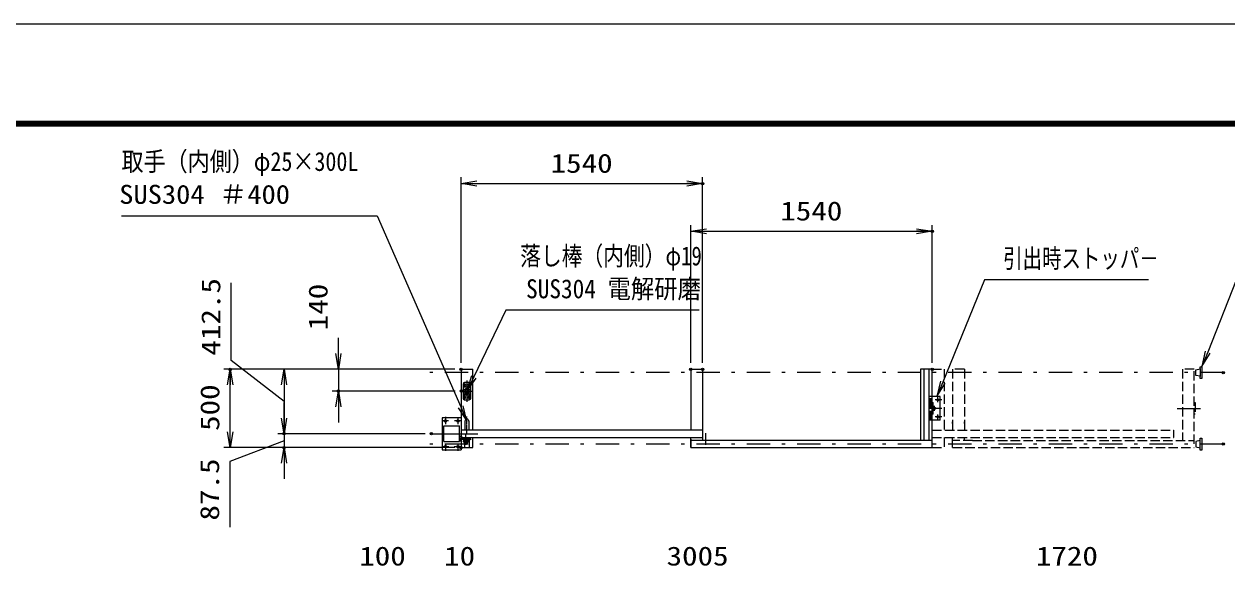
# Model space of a CAD drawing. Units: millimetres at full size. Extents: x -11880 to 11880, y -8400 to 8400.
# Drawn here: x -4192 to 3479, y 4929 to 8400 of the extents above; entities that cross this region are included whole.
import ezdxf
from ezdxf.enums import TextEntityAlignment as Align

# ---------------------------------------------------------------- set-up
doc = ezdxf.new("R2010")
doc.units = ezdxf.units.MM
doc.header["$LTSCALE"] = 30
doc.header["$PDMODE"] = 32
doc.header["$PDSIZE"] = 15
for name, pattern in [('USER1', [10.7, 5, -2.5, 0.7, -2.5]), ('USER3', [2.7, 2, -0.7]), ('USER4', [9, 6, -0.75, 1.5, -0.75]), ('USER5', [160, 100, -20, 20, -20])]:
    doc.linetypes.add(name, pattern=pattern)
for name, color, linetype, lineweight in [('0-0_D-TTL', 7, 'Continuous', 18), ('0-2_外形線', 7, 'Continuous', 18), ('0-3_寸法線', 3, 'Continuous', 18), ('0-4_0', 7, 'Continuous', 18), ('0-8_軸線', 6, 'USER1', 18), ('0-A_01', 4, 'Continuous', 18), ('0-B_隠れ線', 4, 'USER3', 18)]:
    doc.layers.add(name, color=color, linetype=linetype, lineweight=lineweight)
doc.layers.add('0-5_DEFPOINTS', color=7, linetype='Continuous')
doc.styles.add('ＭＳ ゴシック', font='')
doc.styles.get('ＭＳ ゴシック').set_extended_font_data('MS Gothic')

# ---------------------------------------------------------------- blocks, each defined once
blk = doc.blocks.new('A$C4093506B')
at = {"layer": '0-2_外形線'}
for p, q in [((-373.3, 0), (376.7, 0)), ((-373.3, -1755), (-373.3, 0)), ((376.7, -1755), (376.7, 0))]:
    blk.add_line(p, q, dxfattribs=at)
blk.add_arc((1.7, -1755), 375, 180, 0, dxfattribs=at)
at = {"layer": '0-8_軸線', "linetype": 'USER4'}
blk.add_line((1.7, 532.5), (1.7, -2662.5), dxfattribs=at)
blk = doc.blocks.new('PROFSP00FOS256')
at = {"layer": '0-2_外形線'}
blk.add_lwpolyline([(0, -225.2), (195, -112.6), (195, 112.6), (0, 225.2), (-195, 112.6), (-195, -112.6)], close=True, dxfattribs=at)
for start, end in [(0, 180), (180, 0)]:
    blk.add_arc((0, 0), 195, start, end, dxfattribs=at)
at = {"layer": '0-8_軸線'}
for p, q in [((-243.2, 0), (243.2, 0)), ((0, 243.2), (0, -243.2))]:
    blk.add_line(p, q, dxfattribs=at)
blk = doc.blocks.new('tedrtdyfdufu')
at = {"layer": '0-2_外形線'}
for p, q in [((-750, 1350), (-750, -1350)), ((750, 750), (-750, 750)), ((450, 1650), (-450, 1650)), ((750, -1350), (750, 1350)), ((750, -750), (-750, -750)), ((-450, -1650), (450, -1650))]:
    blk.add_line(p, q, dxfattribs=at)
blk.add_circle((0, 0), 525, dxfattribs=at)
for centre, start, end in [((-450, 1350), 90, 180), ((450, 1350), 0, 90), ((-450, -1350), 180, 270), ((450, -1350), 270, 0)]:
    blk.add_arc(centre, 300, start, end, dxfattribs=at)
at = {"layer": '0-8_軸線', "linetype": 'Continuous'}
for p, q in [((-1041.3, 0), (1041.3, 0)), ((-693.4, 1200), (-180.8, 1200)), ((0, 2034.1), (0, -2034.1)), ((171.6, 1200), (684.3, 1200)), ((-450, -929.1), (-450, -1505.8)), ((171.6, -1200), (684.3, -1200))]:
    blk.add_line(p, q, dxfattribs=at)
at = {"layer": '0-B_隠れ線'}
blk.add_line((750, -630), (-750, -630), dxfattribs=at)
blk.add_circle((0, 0), 315, dxfattribs=at)
at = {"layer": '0-4_0'}
for p in [(-450, 1200), (450, 1200), (-450, -1200), (450, -1200)]:
    blk.add_blockref('PROFSP00FOS256', p, dxfattribs=at)
blk = doc.blocks.new('_OPEN')
at = {"layer": '0-4_0'}
blk.add_line((0, 0), (-30, 0), dxfattribs=at)
blk.add_lwpolyline([(-30, 5), (0, 0), (-30, -5)], dxfattribs=at)
blk = doc.blocks.new('S14')
at = {"layer": '0-3_寸法線'}
for points in [[(6970052.4, -25662019.8), (6938653.2, -25662019.8), (6930700.4, -25681602.4), (6929571.6, -25684381.9)], [(6930237.2, -25681414.3), (6929571.6, -25684381.9), (6931163.7, -25681790.5)]]:
    blk.add_lwpolyline(points, dxfattribs=at)
at = {"layer": '0-3_寸法線', "color": 254, "style": 'ＭＳ ゴシック', "width": 0.75}
blk.add_text('引出時ストッパ－', height=3637, dxfattribs=at).set_placement((6942231.6, -25660829.2), align=Align.BOTTOM_LEFT)
blk = doc.blocks.new('S15')
at = {"layer": '0-3_寸法線'}
for points in [[(7018193.6, -25662091.4), (6986794.4, -25662091.4), (6981367.4, -25675860.9), (6980267.3, -25678651.9)], [(6980902.2, -25675677.5), (6980267.3, -25678651.9), (6981832.6, -25676044.2)]]:
    blk.add_lwpolyline(points, dxfattribs=at)
at = {"layer": '0-3_寸法線', "color": 254, "style": 'ＭＳ ゴシック', "width": 0.75}
blk.add_text('引込時ストッパ－', height=3637, dxfattribs=at).set_placement((6990372.8, -25660900.8), align=Align.BOTTOM_LEFT)
blk = doc.blocks.new('S16')
at = {"layer": '0-3_寸法線'}
for points in [[(6773548.5, -25649762.1), (6822486.9, -25649762.1), (6838442.5, -25686327.3), (6839642.3, -25689076.9)], [(6837984.2, -25686527.3), (6839642.3, -25689076.9), (6838900.8, -25686127.3)]]:
    blk.add_lwpolyline(points, dxfattribs=at)
at = {"layer": '0-3_寸法線', "color": 254, "style": 'ＭＳ ゴシック'}
for s, width, p in [('取手（内側）φ25×300L', 0.85, (6773548.5, -25642271.6)), ('SUS304 ＃400', 1.1, (6773116.5, -25648571.6))]:
    blk.add_text(s, height=3637, dxfattribs=dict(at, width=width)).set_placement(p, align=Align.BOTTOM_LEFT)
blk = doc.blocks.new('S17')
at = {"layer": '0-3_寸法線'}
for points in [[(6884050.1, -25667844.4), (6847063.7, -25667844.4), (6840938.8, -25680626.5), (6839642.3, -25683331.9)], [(6840487.8, -25680410.4), (6839642.3, -25683331.9), (6841389.7, -25680842.6)]]:
    blk.add_lwpolyline(points, dxfattribs=at)
at = {"layer": '0-3_寸法線', "color": 254, "style": 'ＭＳ ゴシック'}
for s, width, p in [('落し棒（内側）φ19', 0.8, (6849835.7, -25660353.9)), ('SUS304 電解研磨', 0.9, (6850958.9, -25666653.9))]:
    blk.add_text(s, height=3637, dxfattribs=dict(at, width=width)).set_placement(p, align=Align.BOTTOM_LEFT)

msp = doc.modelspace()

# ---------------------------------------------------------------- linework, layer by layer
at = {"layer": '0-0_D-TTL'}
for points in [[(-11879.6, -8400.31), (11880.4, -8400.31), (11880.4, 8399.69), (-11879.6, 8399.69)], [(-11115.88, 7779.12), (11116.69, 7779.12), (11116.69, -7778.02), (-11115.88, -7778.02)], [(-11108.81, 7772.05), (11109.62, 7772.05), (11109.62, -7770.95), (-11108.81, -7770.95)], [(-11101.74, 7764.98), (11102.55, 7764.98), (11102.55, -7763.88), (-11101.74, -7763.88)], [(-11094.67, 7757.91), (11095.47, 7757.91), (11095.47, -7756.81), (-11094.67, -7756.81)], [(-11087.6, 7750.84), (11088.4, 7750.84), (11088.4, -7749.74), (-11087.6, -7749.74)]]:
    msp.add_lwpolyline(points, close=True, dxfattribs=at)
at = {"layer": '0-2_外形線'}
for p, q in [((-1405.43, 6197.13), (-1405.43, 5751.63)), ((-1405.43, 6197.13), (-1330.43, 6197.13)), ((-1330.43, 5807.13), (-1330.43, 6197.13)), ((59.57, 6197.13), (134.57, 6197.13)), ((59.57, 6197.13), (59.57, 5807.13)), ((134.57, 6197.13), (134.57, 5742.13)), ((1546.07, 6197.13), (1546.07, 5742.13)), ((1578.07, 6197.13), (1578.07, 5742.13)), ((1599.57, 5697.13), (1599.57, 6197.13)), ((1649.57, 6022.13), (1599.57, 6022.13)), ((1599.57, 5984.63), (1605.57, 5984.63)), ((1605.57, 5909.63), (1605.57, 5984.63)), ((1649.57, 5872.13), (1649.57, 6022.13)), ((1605.57, 5909.63), (1599.57, 5909.63)), ((1649.57, 5872.13), (1599.57, 5872.13)), ((134.57, 5807.13), (-1405.43, 5807.13)), ((-1405.43, 5762.13), (134.57, 5762.13)), ((-1386.93, 5753.13), (-1386.93, 5758.13)), ((-1361.93, 5758.13), (-1361.93, 5753.13)), ((-1359.43, 5758.13), (-1359.43, 5762.13)), ((-1330.43, 5697.13), (-1330.43, 5762.13)), ((59.57, 5697.13), (59.57, 5762.13)), ((-1351.04, 5751.63), (-1409.43, 5751.63)), ((-1351.43, 5748.63), (-1409.43, 5748.63)), ((-1405.43, 5741.16), (-1405.43, 5682.13)), ((-1405.43, 5697.13), (-1330.43, 5697.13)), ((-1388.43, 5735.13), (-1388.43, 5744.13)), ((-1361.93, 5753.13), (-1386.93, 5753.13)), ((-1383.93, 5724.85), (-1383.93, 5697.13)), ((-1380.43, 5751.63), (-1380.43, 5753.13)), ((-1368.43, 5746.13), (-1380.43, 5746.13)), ((-1368.43, 5741.84), (-1380.43, 5741.84)), ((-1368.43, 5751.63), (-1368.43, 5753.13)), ((-1368.43, 5746.13), (-1368.43, 5748.63)), ((-1362.43, 5746.13), (-1368.43, 5746.13)), ((-1360.43, 5735.13), (-1360.43, 5744.13)), ((-1351.93, 5697.13), (-1351.93, 5748.63)), ((-1343.7, 5746.56), (-1351.43, 5748.63)), ((-1342.93, 5749.46), (-1351.04, 5751.63)), ((-1343.7, 5746.56), (-1342.93, 5749.46)), ((59.57, 5751.13), (59.57, 5697.13)), ((1599.57, 5742.13), (59.57, 5742.13)), ((59.57, 5697.13), (1599.57, 5697.13)), ((59.57, 5697.13), (134.57, 5697.13))]:
    msp.add_line(p, q, dxfattribs=at)
for points in [[(1599.57, 6197.13), (1524.57, 6197.13), (1524.57, 5742.13)], [(-1412.43, 5750.83), (-1412.43, 5775.63), (-1415.43, 5775.63)], [(-1359.43, 5758.13), (-1389.43, 5758.13), (-1389.43, 5762.13)], [(-1386.43, 5746.13), (-1380.43, 5746.13), (-1380.43, 5748.63)]]:
    msp.add_lwpolyline(points, dxfattribs=at)
for centre, radius in [((1634.57, 6002.13), 6.5), ((1614.57, 5947.13), 6.5), ((1634.57, 5892.13), 6.5), ((-1409.43, 5745.63), 3)]:
    msp.add_circle(centre, radius, dxfattribs=at)
for centre, radius, start, end in [((-1409.43, 5745.63), 6, 89.99999, 30), ((-1386.43, 5744.13), 2, 90, 180), ((-1374.43, 5735.13), 14, 180, 0), ((-1374.43, 5735.13), 9, 131.8103, 48.1897), ((-1362.43, 5744.13), 2, 0, 90)]:
    msp.add_arc(centre, radius, start, end, dxfattribs=at)
at = {"layer": '0-3_寸法線'}
for p, q in [((-1405.43, 6237.13), (-1405.43, 7421.5)), ((-1405.43, 7381.5), (134.57, 7381.5)), ((134.57, 6237.13), (134.57, 7421.5)), ((59.57, 6237.13), (59.57, 7117.13)), ((59.57, 7077.13), (1599.57, 7077.13)), ((1599.57, 6237.13), (1599.57, 7117.13)), ((-2187.91, 6297.13), (-2187.91, 6397.13)), ((-1445.43, 6197.13), (-2918.01, 6197.13)), ((-2878.01, 5697.13), (-2878.01, 6197.13)), ((-1445.43, 6197.13), (-2574.52, 6197.13)), ((-2534.52, 6197.13), (-2534.52, 5784.63)), ((-1445.43, 6197.13), (-2227.91, 6197.13)), ((-2187.91, 6197.13), (-2187.91, 6057.13)), ((-2534.52, 5884.63), (-2534.52, 5984.63)), ((-1442.79, 6057.13), (-2227.91, 6057.13)), ((-2187.91, 5957.13), (-2187.91, 5857.13)), ((-1634.54, 5784.63), (-2574.52, 5784.63)), ((-1634.54, 5784.63), (-2574.52, 5784.63)), ((-2534.52, 5784.63), (-2534.52, 5697.13)), ((-1445.43, 5697.13), (-2918.01, 5697.13)), ((-1445.43, 5697.13), (-2574.52, 5697.13)), ((-2534.52, 5597.13), (-2534.52, 5497.13))]:
    msp.add_line(p, q, dxfattribs=at)
for points in [[(-2534.52, 5990.88), (-2871.92, 6251.68), (-2871.92, 6747.68)], [(-2534.52, 5740.88), (-2879.48, 5608.67), (-2879.48, 5189.47)]]:
    msp.add_lwpolyline(points, dxfattribs=at)
at = {"layer": '0-5_DEFPOINTS'}
for p in [(134.57, 7381.5), (1599.57, 7077.13), (-2878.01, 6197.13), (-1405.43, 6197.13), (-1405.43, 6197.13), (59.57, 6197.13), (134.57, 6197.13), (1599.57, 6197.13), (3455.26, 6175.63), (-2187.91, 6057.13), (-1402.79, 6057.13), (-2534.52, 5784.63), (-1594.54, 5784.63), (-2534.52, 5697.13), (-1405.43, 5697.13), (3455.26, 5718.63)]:
    msp.add_point(p, dxfattribs=at)
at = {"layer": '0-8_軸線'}
for p, q in [((3455.26, 6175.63), (-1604.8, 6175.63)), ((1661.76, 6002.13), (1617.81, 6002.13)), ((1634.57, 5986.93), (1634.57, 6022.13)), ((1661.76, 5947.13), (1575.06, 5947.13)), ((1614.57, 5931.25), (1614.57, 5963.48)), ((1634.57, 5872.13), (1634.57, 5907.81)), ((3161, 5947.13), (3355.1, 5947.13)), ((1661.76, 5892.13), (1617.81, 5892.13)), ((155.57, 5713.91), (155.57, 5789.52)), ((3455.26, 5718.63), (-1604.8, 5718.63))]:
    msp.add_line(p, q, dxfattribs=at)
at = {"layer": '0-8_軸線', "linetype": 'Continuous'}
for p, q in [((-1594.54, 5784.63), (-1298.01, 5784.63)), ((-1399.43, 5765.63), (-1419.43, 5765.63)), ((-1374.43, 5750.13), (-1374.43, 5782.19)), ((-1419.73, 5745.63), (-1401.13, 5745.63)), ((-1409.43, 5736.68), (-1409.43, 5753.27)), ((-1354.43, 5735.13), (-1394.43, 5735.13)), ((-1374.43, 5734.13), (-1374.43, 5749.13)), ((-1374.43, 5734.13), (-1374.43, 5713.74))]:
    msp.add_line(p, q, dxfattribs=at)
at = {"layer": '0-A_01', "color": 7}
for p, q in [((3307.57, 6200.63), (3307.57, 6150.63)), ((-1515.43, 5734.63), (-1515.43, 5834.63)), ((-1515.43, 5834.63), (-1415.43, 5834.63)), ((-1415.43, 5734.63), (-1415.43, 5834.63)), ((-1515.43, 5734.63), (-1415.43, 5734.63)), ((3307.57, 5741.63), (3280.57, 5736.63)), ((3280.57, 5736.63), (3280.57, 5700.63)), ((3280.57, 5700.63), (3307.57, 5695.63)), ((3307.57, 5693.63), (3307.57, 5743.63))]:
    msp.add_line(p, q, dxfattribs=at)
at = {"layer": '0-A_01', "linetype": 'USER5'}
for p, q in [((-1485.03, 5867.13), (-1527.94, 5867.13)), ((-1505.43, 5893.07), (-1505.43, 5845.39)), ((-1400.43, 5867.13), (-1446.89, 5867.13)), ((-1425.43, 5890.68), (-1425.43, 5845.39)), ((-1482.65, 5702.13), (-1525.56, 5702.13)), ((-1505.43, 5721.44), (-1505.43, 5676.15)), ((-1400.43, 5702.13), (-1449.28, 5702.13)), ((-1425.43, 5723.82), (-1425.43, 5676.15))]:
    msp.add_line(p, q, dxfattribs=at)
at = {"layer": '0-A_01', "color": 7}
for points in [[(3307.57, 6152.63), (3280.57, 6157.63), (3280.57, 6193.63), (3307.57, 6198.63)], [(3307.57, 6200.63), (3307.57, 6213.13), (3319.57, 6213.13), (3319.57, 6138.13), (3307.57, 6138.13), (3307.57, 6150.63)], [(-1405.43, 5887.13), (-1525.43, 5887.13), (-1525.43, 5682.13), (-1405.43, 5682.13)], [(3307.57, 5743.63), (3307.57, 5756.13), (3319.57, 5756.13), (3319.57, 5681.13), (3307.57, 5681.13), (3307.57, 5693.63)]]:
    msp.add_lwpolyline(points, dxfattribs=at)
for centre in [(-1505.43, 5867.13), (-1425.43, 5867.13), (-1505.43, 5702.13), (-1425.43, 5702.13)]:
    msp.add_circle(centre, 8, dxfattribs=at)
at = {"layer": '0-B_隠れ線'}
for p, q in [((1599.57, 6197.13), (1674.57, 6197.13)), ((1674.57, 6197.13), (1674.57, 5807.13)), ((1804.57, 6197.13), (1729.57, 6197.13)), ((1729.57, 6197.13), (1729.57, 5807.13)), ((1804.57, 6197.13), (1804.57, 5807.13)), ((3194.57, 6197.13), (3194.57, 5742.13)), ((3269.57, 6197.13), (3194.57, 6197.13)), ((3269.57, 5719.63), (3269.57, 6197.13)), ((1584.57, 5872.13), (1584.57, 6022.13)), ((1599.57, 6022.13), (1584.57, 6022.13)), ((1590.57, 5872.13), (1590.57, 6022.13)), ((3269.57, 5984.63), (3275.57, 5984.63)), ((3275.57, 5984.63), (3275.57, 5909.63)), ((3275.57, 5909.63), (3269.57, 5909.63)), ((1599.57, 5872.13), (1584.57, 5872.13)), ((1729.57, 5850.13), (1729.57, 5860.13)), ((1804.57, 5850.13), (1804.57, 5860.13)), ((1599.57, 5807.13), (3139.57, 5807.13)), ((1599.57, 5762.13), (3139.57, 5762.13)), ((1674.57, 5762.13), (1674.57, 5697.13)), ((1729.57, 5697.13), (1729.57, 5762.13)), ((1804.57, 5742.13), (1804.57, 5762.13)), ((3139.57, 5762.13), (3139.57, 5807.13)), ((1599.57, 5697.13), (1674.57, 5697.13)), ((1856.57, 5742.13), (1729.57, 5742.13)), ((1729.57, 5697.13), (3269.57, 5697.13)), ((1856.57, 5742.13), (3269.57, 5742.13))]:
    msp.add_line(p, q, dxfattribs=at)

# ---------------------------------------------------------------- block references
at = {"layer": '0-2_外形線', "xscale": 0.03333333, "yscale": 0.03333333}
msp.add_blockref('tedrtdyfdufu', (-1367.93, 6057.13), dxfattribs=at)
at = {"layer": '0-2_外形線', "xscale": 0.03333333, "yscale": 0.03333333, "rotation": 180}
msp.add_blockref('A$C4093506B', (-1367.88, 5807.13), dxfattribs=at)
at = {"layer": '0-3_寸法線'}
for name, p, xscale, yscale in [('S16', (-229356.01, 862168.19), 0.03333333, 0.03333333), ('_OPEN', (134.57, 7381.5), 3.333333, 3.333333), ('_OPEN', (1599.57, 7077.13), 3.333333, 3.333333), ('S17', (-229356.01, 862168.19), 0.03333333, 0.03333333), ('S14', (-229356.01, 862168.19), 0.03333333, 0.03333333), ('S15', (-229356.01, 862168.19), 0.03333333, 0.03333333)]:
    msp.add_blockref(name, p, dxfattribs=dict(at, xscale=xscale, yscale=yscale))
at = {"layer": '0-3_寸法線', "xscale": 3.333333, "yscale": 3.333333}
for p, rotation in [((-1405.43, 7381.5), 180), ((59.57, 7077.13), 180), ((-2187.91, 6197.13), 270), ((-2878.01, 6197.13), 90), ((-2534.52, 6197.13), 90), ((-2187.91, 6057.13), 90), ((-2534.52, 5784.63), 270), ((-2534.52, 5784.63), 270), ((-2878.01, 5697.13), 270), ((-2534.52, 5697.13), 90)]:
    msp.add_blockref('_OPEN', p, dxfattribs=dict(at, rotation=rotation))

# ---------------------------------------------------------------- texts
at = {"layer": '0-3_寸法線', "color": 254, "style": 'ＭＳ ゴシック', "width": 1.2}
for s, p in [('1540', (-834.63, 7414.18)), ('1540', (630.37, 7109.81)), ('100', (-2054.78, 4907.71)), ('10', (-1513.63, 4907.71)), ('3005', (-94.93, 4907.71)), ('1720', (2260.37, 4907.71))]:
    msp.add_text(s, height=121.2, dxfattribs=at).set_placement(p, align=Align.BOTTOM_LEFT)
for s, p in [('412.5', (-2904.61, 6283.68)), ('140', (-2220.6, 6445.6)), ('500', (-2910.69, 5803.13)), ('87.5', (-2912.16, 5231.07))]:
    msp.add_text(s, height=121.2, rotation=90, dxfattribs=at).set_placement(p, align=Align.BOTTOM_LEFT)

doc.saveas('drawing.dxf')
